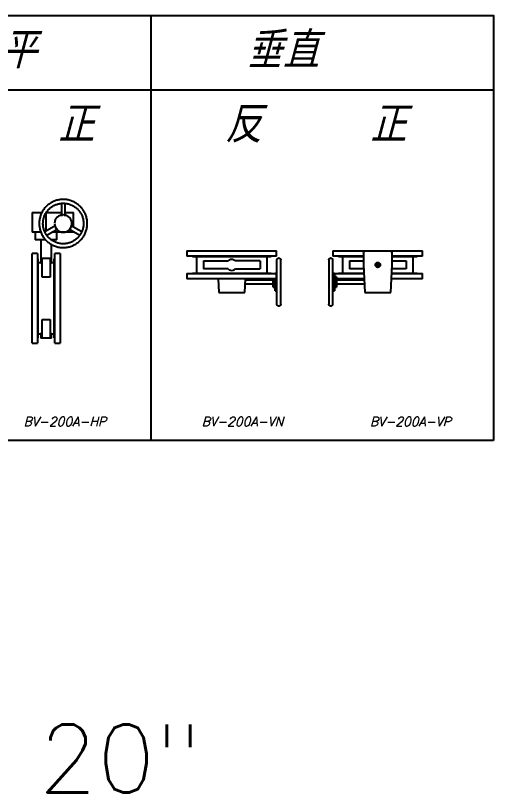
# Model space of a CAD drawing. Extents: x -122301 to 290600, y -29000 to 395522.
# Drawn here: x -120285 to -118528, y 32838 to 35695 of the extents above; entities that cross this region are included whole.
import ezdxf
from ezdxf.enums import TextEntityAlignment as Align

# ---------------------------------------------------------------- set-up
doc = ezdxf.new("R2010")
doc.units = 0
doc.header["$LTSCALE"] = 10
doc.layers.add('XFM7P20PV$0$M-HVAC-TEXT', color=252, linetype='Continuous')
doc.styles.add('XFM7P20PV$0$Standard', font='txt.shx', dxfattribs={"bigfont": 'chineset.shx'})
doc.styles.add('XFM7P20PV$0$STDTEXT', font='complex.shx', dxfattribs={"bigfont": 'chineset.shx'})

# ---------------------------------------------------------------- blocks, each defined once
blk = doc.blocks.new('XFM7P20PV$0$BV-200A-HP')
for p, q in [((38.1, 344.4), (35.4, 342.2)), ((40.9, 346.6), (38.1, 344.4)), ((43.8, 348.6), (40.9, 346.6)), ((46.8, 350.5), (43.8, 348.6)), ((49.9, 352.3), (46.8, 350.5)), ((53, 353.9), (49.9, 352.3)), ((56.2, 355.5), (53, 353.9)), ((59.4, 356.9), (56.2, 355.5)), ((62.7, 358.2), (59.4, 356.9)), ((60.5, 342.1), (63.2, 343.3)), ((66.1, 359.3), (62.7, 358.2)), ((63.2, 343.3), (66, 344.4)), ((66, 344.4), (68.8, 345.5)), ((69.5, 360.3), (66.1, 359.3)), ((68.8, 345.5), (71.6, 346.4)), ((72.9, 361.2), (69.5, 360.3)), ((71.6, 346.4), (74.5, 347.2)), ((76.4, 361.9), (72.9, 361.2)), ((74.5, 347.2), (77.4, 347.9)), ((79.8, 362.5), (76.4, 361.9)), ((77.4, 347.9), (80.3, 348.4)), ((83.4, 363), (79.8, 362.5)), ((80.3, 348.4), (83.3, 348.9)), ((83.3, 348.9), (86.2, 349.2)), ((86.9, 363.3), (83.4, 363)), ((86, 349.3), (86, 302.4)), ((86.2, 349.2), (89.2, 349.4)), ((90.4, 363.5), (86.9, 363.3)), ((89.2, 349.4), (92.2, 349.5)), ((94, 363.5), (90.4, 363.5)), ((92.2, 349.5), (95.2, 349.5)), ((97.5, 363.4), (94, 363.5)), ((95.2, 349.5), (98.2, 349.3)), ((101, 363.1), (97.5, 363.4)), ((98.2, 349.3), (101.1, 349.1)), ((100, 302.4), (100, 349.5)), ((104.5, 362.7), (101, 363.1)), ((101.1, 349.1), (104.1, 348.7)), ((104.1, 348.7), (107, 348.2)), ((108, 362.2), (104.5, 362.7)), ((107, 348.2), (109.9, 347.6)), ((111.5, 361.5), (108, 362.2)), ((109.9, 347.6), (112.8, 346.8)), ((115, 360.7), (111.5, 361.5)), ((112.8, 346.8), (115.7, 346)), ((118.4, 359.8), (115, 360.7)), ((115.7, 346), (118.5, 345)), ((121.7, 358.7), (118.4, 359.8)), ((118.5, 345), (121.3, 343.9)), ((121.3, 343.9), (124, 342.7)), ((125.1, 357.5), (121.7, 358.7)), ((128.3, 356.1), (125.1, 357.5)), ((131.6, 354.7), (128.3, 356.1)), ((134.7, 353.1), (131.6, 354.7)), ((137.8, 351.3), (134.7, 353.1)), ((140.8, 349.5), (137.8, 351.3)), ((143.8, 347.5), (140.8, 349.5)), ((146.6, 345.4), (143.8, 347.5)), ((149.4, 343.2), (146.6, 345.4)), ((152.1, 340.9), (149.4, 343.2)), ((-21, 315), (-21, 243)), ((-21, 315), (14.1, 315)), ((13.8, 314.4), (12.2, 311.2)), ((15.4, 317.6), (13.8, 314.4)), ((17.2, 320.6), (15.4, 317.6)), ((19.1, 323.6), (17.2, 320.6)), ((21.1, 326.5), (19.1, 323.6)), ((23.2, 329.4), (21.1, 326.5)), ((25.4, 332.1), (23.2, 329.4)), ((27.7, 334.8), (25.4, 332.1)), ((30.2, 337.3), (27.7, 334.8)), ((28.3, 312), (29.9, 314.6)), ((29.9, 314.6), (31.5, 317.1)), ((30, 246.6), (30, 314.5)), ((32.7, 339.8), (30.2, 337.3)), ((30.3, 315), (86, 315)), ((31.5, 317.1), (33.2, 319.5)), ((31.7, 317), (32.7, 317)), ((35.4, 342.2), (32.7, 339.8)), ((32.7, 318.6), (32.7, 317)), ((32.7, 317), (39, 317)), ((33.2, 319.5), (35.1, 321.8)), ((35.1, 321.8), (37, 324.1)), ((37, 324.1), (39, 326.3)), ((39, 326.3), (41.1, 328.4)), ((39, 315), (39, 317)), ((41.1, 328.4), (43.3, 330.5)), ((43.3, 330.5), (45.5, 332.4)), ((45.5, 332.4), (47.9, 334.3)), ((47.9, 334.3), (50.3, 336)), ((50.3, 336), (52.7, 337.7)), ((52.7, 337.7), (55.3, 339.2)), ((55.3, 339.2), (57.9, 340.7)), ((57.9, 340.7), (60.5, 342.1)), ((100, 315), (130.8, 315)), ((124, 342.7), (126.7, 341.4)), ((126.7, 341.4), (129.3, 340)), ((129.3, 340), (131.9, 338.5)), ((130.8, 261.2), (130.8, 315)), ((131.9, 338.5), (134.4, 336.9)), ((134.4, 336.9), (136.8, 335.2)), ((136.8, 335.2), (139.2, 333.4)), ((139.2, 333.4), (141.5, 331.5)), ((141.5, 331.5), (143.7, 329.6)), ((143.7, 329.6), (145.9, 327.5)), ((145.9, 327.5), (147.9, 325.3)), ((147.9, 325.3), (149.9, 323.1)), ((149.9, 323.1), (151.8, 320.8)), ((151.8, 320.8), (153.6, 318.4)), ((154.7, 338.5), (152.1, 340.9)), ((153.6, 318.4), (155.3, 315.9)), ((157.1, 336), (154.7, 338.5)), ((155.3, 315.9), (156.8, 313.4)), ((159.5, 333.4), (157.1, 336)), ((161.8, 330.6), (159.5, 333.4)), ((164, 327.9), (161.8, 330.6)), ((166, 325), (164, 327.9)), ((168, 322), (166, 325)), ((169.8, 319), (168, 322)), ((171.5, 315.9), (169.8, 319)), ((173.1, 312.7), (171.5, 315.9)), ((5.4, 287.5), (5, 284)), ((6, 291), (5.4, 287.5)), ((6.7, 294.5), (6, 291)), ((7.5, 297.9), (6.7, 294.5)), ((8.5, 301.3), (7.5, 297.9)), ((9.6, 304.6), (8.5, 301.3)), ((10.9, 308), (9.6, 304.6)), ((12.2, 311.2), (10.9, 308)), ((19, 283.9), (19.5, 286.9)), ((19.5, 286.9), (20, 289.8)), ((20, 289.8), (20.6, 292.7)), ((20.6, 292.7), (21.4, 295.6)), ((21.4, 295.6), (22.3, 298.4)), ((22.3, 298.4), (23.3, 301.2)), ((23.3, 301.2), (24.4, 304)), ((24.4, 304), (25.6, 306.7)), ((25.6, 306.7), (26.9, 309.4)), ((26.9, 309.4), (28.3, 312)), ((156.8, 313.4), (158.3, 310.8)), ((158.3, 310.8), (159.7, 308.2)), ((159.7, 308.2), (161, 305.5)), ((161, 305.5), (162.1, 302.7)), ((162.1, 302.7), (163.2, 300)), ((163.2, 300), (164.1, 297.1)), ((164.1, 297.1), (165, 294.3)), ((165, 294.3), (165.7, 291.4)), ((165.7, 291.4), (166.3, 288.5)), ((166.3, 288.5), (166.8, 285.5)), ((174.5, 309.5), (173.1, 312.7)), ((175.8, 306.2), (174.5, 309.5)), ((177, 302.8), (175.8, 306.2)), ((178.1, 299.5), (177, 302.8)), ((179, 296), (178.1, 299.5)), ((179.7, 292.6), (179, 296)), ((180.4, 289.1), (179.7, 292.6)), ((180.9, 285.6), (180.4, 289.1)), ((4.7, 280.4), (4.5, 276.9)), ((4.5, 276.9), (4.5, 275)), ((4.5, 275), (4.6, 271.5)), ((4.6, 271.5), (4.8, 267.9)), ((5, 284), (4.7, 280.4)), ((4.8, 267.9), (5.1, 264.4)), ((5.1, 264.4), (5.6, 260.9)), ((5.6, 260.9), (6.3, 257.4)), ((6.3, 257.4), (7, 254)), ((18.5, 275), (18.6, 278)), ((18.5, 273.4), (18.5, 275)), ((18.6, 270.4), (18.5, 273.4)), ((18.6, 278), (18.7, 281)), ((18.9, 267.4), (18.6, 270.4)), ((18.7, 281), (19, 283.9)), ((19.2, 264.5), (18.9, 267.4)), ((19.7, 261.5), (19.2, 264.5)), ((20.3, 258.6), (19.7, 261.5)), ((21, 255.7), (20.3, 258.6)), ((65.8, 267.4), (25.2, 243.9)), ((160.8, 243.9), (120.2, 267.4)), ((165.4, 257.3), (164.6, 254.4)), ((166, 260.2), (165.4, 257.3)), ((166.5, 263.1), (166, 260.2)), ((167, 266.1), (166.5, 263.1)), ((166.8, 285.5), (167.1, 282.6)), ((167.3, 269), (167, 266.1)), ((167.1, 282.6), (167.4, 279.6)), ((167.4, 272), (167.3, 269)), ((167.4, 279.6), (167.5, 276.6)), ((167.5, 275), (167.4, 272)), ((167.5, 276.6), (167.5, 275)), ((179.3, 255.5), (180, 259)), ((180, 259), (180.6, 262.5)), ((180.6, 262.5), (181, 266)), ((181.2, 282.1), (180.9, 285.6)), ((181, 266), (181.3, 269.6)), ((181.4, 278.5), (181.2, 282.1)), ((181.3, 269.6), (181.5, 273.1)), ((181.5, 275), (181.4, 278.5)), ((181.5, 273.1), (181.5, 275)), ((10.6, 243), (-21, 243)), ((-10, 243), (-10, 215)), ((7, 254), (7.9, 250.5)), ((7.9, 250.5), (9, 247.2)), ((9, 247.2), (10.2, 243.8)), ((10.2, 243.8), (11.5, 240.5)), ((11.5, 240.5), (12.9, 237.3)), ((12.9, 237.3), (14.5, 234.1)), ((14.5, 234.1), (16.2, 231)), ((16.2, 231), (18, 228)), ((21.9, 252.9), (21, 255.7)), ((22.8, 250), (21.9, 252.9)), ((23.9, 247.3), (22.8, 250)), ((25, 244.5), (23.9, 247.3)), ((26.3, 241.8), (25, 244.5)), ((27.7, 239.2), (26.3, 241.8)), ((29.2, 236.6), (27.7, 239.2)), ((30.7, 234.1), (29.2, 236.6)), ((32.4, 231.6), (30.7, 234.1)), ((32.1, 231.8), (72.8, 255.2)), ((34.2, 229.2), (32.4, 231.6)), ((36.1, 226.9), (34.2, 229.2)), ((130.8, 243), (51.3, 243)), ((70, 215), (70, 243)), ((113.2, 255.2), (153.9, 231.8)), ((130.8, 243), (130.8, 245.2)), ((152.8, 230.5), (150.9, 228.2)), ((154.5, 232.9), (152.8, 230.5)), ((156.1, 235.4), (154.5, 232.9)), ((157.7, 238), (156.1, 235.4)), ((159.1, 240.6), (157.7, 238)), ((160.4, 243.3), (159.1, 240.6)), ((161.6, 246), (160.4, 243.3)), ((162.7, 248.8), (161.6, 246)), ((163.7, 251.6), (162.7, 248.8)), ((164.6, 254.4), (163.7, 251.6)), ((166.9, 226.4), (168.8, 229.4)), ((168.8, 229.4), (170.6, 232.4)), ((170.6, 232.4), (172.2, 235.6)), ((172.2, 235.6), (173.8, 238.8)), ((173.8, 238.8), (175.1, 242)), ((175.1, 242), (176.4, 245.4)), ((176.4, 245.4), (177.5, 248.7)), ((177.5, 248.7), (178.5, 252.1)), ((178.5, 252.1), (179.3, 255.5)), ((28.2, 215), (-10, 215)), ((10, 215), (10, 130)), ((18, 228), (20, 225)), ((20, 225), (22, 222.1)), ((22, 222.1), (24.2, 219.4)), ((24.2, 219.4), (26.5, 216.6)), ((26.5, 216.6), (28.9, 214)), ((28.9, 214), (31.3, 211.5)), ((31.3, 211.5), (33.9, 209.1)), ((33.9, 209.1), (36.6, 206.8)), ((38.1, 224.7), (36.1, 226.9)), ((36.6, 206.8), (39.4, 204.6)), ((40.1, 222.5), (38.1, 224.7)), ((39.4, 204.6), (42.2, 202.5)), ((42.3, 220.4), (40.1, 222.5)), ((42.2, 202.5), (45.2, 200.5)), ((44.5, 218.5), (42.3, 220.4)), ((46.8, 216.6), (44.5, 218.5)), ((45.2, 200.5), (48.2, 198.7)), ((49.2, 214.8), (46.8, 216.6)), ((70, 215), (49.1, 215)), ((51.6, 213.1), (49.2, 214.8)), ((50, 214.3), (50, 215)), ((54.1, 211.5), (51.6, 213.1)), ((56.7, 210), (54.1, 211.5)), ((59.3, 208.6), (56.7, 210)), ((62, 207.3), (59.3, 208.6)), ((64.7, 206.1), (62, 207.3)), ((67.5, 205), (64.7, 206.1)), ((70.3, 204), (67.5, 205)), ((73.2, 203.2), (70.3, 204)), ((76.1, 202.4), (73.2, 203.2)), ((79, 201.8), (76.1, 202.4)), ((81.9, 201.3), (79, 201.8)), ((84.9, 200.9), (81.9, 201.3)), ((87.8, 200.7), (84.9, 200.9)), ((90.8, 200.5), (87.8, 200.7)), ((93.8, 200.5), (90.8, 200.5)), ((96.8, 200.6), (93.8, 200.5)), ((99.8, 200.8), (96.8, 200.6)), ((102.7, 201.1), (99.8, 200.8)), ((105.7, 201.6), (102.7, 201.1)), ((108.6, 202.1), (105.7, 201.6)), ((111.5, 202.8), (108.6, 202.1)), ((114.4, 203.6), (111.5, 202.8)), ((117.2, 204.5), (114.4, 203.6)), ((120, 205.6), (117.2, 204.5)), ((122.8, 206.7), (120, 205.6)), ((125.5, 207.9), (122.8, 206.7)), ((128.1, 209.3), (125.5, 207.9)), ((130.7, 210.8), (128.1, 209.3)), ((133.3, 212.3), (130.7, 210.8)), ((135.7, 214), (133.3, 212.3)), ((138.1, 215.7), (135.7, 214)), ((140.5, 217.6), (138.1, 215.7)), ((139.2, 199.5), (142.2, 201.4)), ((142.7, 219.5), (140.5, 217.6)), ((142.2, 201.4), (145.1, 203.4)), ((144.9, 221.6), (142.7, 219.5)), ((147, 223.7), (144.9, 221.6)), ((145.1, 203.4), (147.9, 205.6)), ((149, 225.9), (147, 223.7)), ((147.9, 205.6), (150.6, 207.8)), ((150.9, 228.2), (149, 225.9)), ((150.6, 207.8), (153.3, 210.2)), ((153.3, 210.2), (155.8, 212.7)), ((155.8, 212.7), (158.3, 215.2)), ((158.3, 215.2), (160.6, 217.9)), ((160.6, 217.9), (162.8, 220.6)), ((162.8, 220.6), (164.9, 223.5)), ((164.9, 223.5), (166.9, 226.4)), ((48.2, 198.7), (51.3, 196.9)), ((50, 130), (50, 197.7)), ((51.3, 196.9), (54.4, 195.3)), ((54.4, 195.3), (57.7, 193.9)), ((57.7, 193.9), (60.9, 192.5)), ((60.9, 192.5), (64.3, 191.3)), ((64.3, 191.3), (67.6, 190.2)), ((67.6, 190.2), (71, 189.3)), ((71, 189.3), (74.5, 188.5)), ((74.5, 188.5), (78, 187.8)), ((78, 187.8), (81.5, 187.3)), ((81.5, 187.3), (85, 186.9)), ((85, 186.9), (88.5, 186.6)), ((88.5, 186.6), (92, 186.5)), ((92, 186.5), (95.6, 186.5)), ((95.6, 186.5), (99.1, 186.7)), ((99.1, 186.7), (102.6, 187)), ((102.6, 187), (106.2, 187.5)), ((106.2, 187.5), (109.6, 188.1)), ((109.6, 188.1), (113.1, 188.8)), ((113.1, 188.8), (116.5, 189.7)), ((116.5, 189.7), (119.9, 190.7)), ((119.9, 190.7), (123.3, 191.8)), ((123.3, 191.8), (126.6, 193.1)), ((126.6, 193.1), (129.8, 194.5)), ((129.8, 194.5), (133, 196.1)), ((133, 196.1), (136.1, 197.7)), ((136.1, 197.7), (139.2, 199.5)), ((-1.6, 165), (-21.6, 165)), ((-21.6, -165), (-21.6, 165)), ((-1.6, 165), (-1.6, -165)), ((0, 145), (-1.6, 145)), ((0, 145), (0, -145)), ((45, 146.7), (15, 146.7)), ((15, 78), (15, 146.7)), ((45, 146.7), (45, 78)), ((61.6, 145), (60, 145)), ((60, -145), (60, 145)), ((81.6, 165), (61.6, 165)), ((61.6, -165), (61.6, 165)), ((81.6, 165), (81.6, -165)), ((10, 130), (0, 130)), ((60, 130), (50, 130)), ((45, 78), (15, 78)), ((15, -78), (45, -78)), ((15, -146.8), (15, -78)), ((45, -78), (45, -146.8)), ((0, -130), (10, -130)), ((10, -130), (10, -146.8)), ((50, -146.8), (50, -130)), ((50, -130), (60, -130)), ((-21.6, -165), (-1.6, -165)), ((-1.6, -145), (0, -145)), ((50, -146.8), (10, -146.8)), ((60, -145), (61.6, -145)), ((61.6, -165), (81.6, -165))]:
    blk.add_line(p, q)
for centre, radius, start, end in [((93, 356.5), 7, 85.2104, 94.7896), ((93, 275), 32, 180, 178.5803), ((22.4, 234.3), 7, 205.2104, 214.7896), ((163.6, 234.3), 7, 325.2104, 334.7896)]:
    blk.add_arc(centre, radius, start, end)
for points in [[(10, 130), (10, 130), (10.4, 129.9), (12.1, 129.7), (13.9, 129.5), (15, 129.3)], [(45, 129.3), (46.1, 129.5), (47.9, 129.7), (49.6, 129.9), (50, 130), (50, 130)], [(15, -129.3), (13.9, -129.5), (12.1, -129.7), (10.4, -129.9), (10, -130), (10, -130)], [(50, -130), (50, -130), (49.6, -129.9), (47.9, -129.7), (46.1, -129.5), (45, -129.3)]]:
    blk.add_open_spline(points, degree=3)
blk = doc.blocks.new('XFM7P20PV$0$BV-200A-VN')
for p, q in [((-165, 152.4), (-165, 132.4)), ((-165, 152.4), (165, 152.4)), ((165, 132.4), (165, 152.4)), ((165, 132.4), (-165, 132.4)), ((-145, 132.4), (-145, 130.8)), ((145, 130.8), (-145, 130.8)), ((-130, 130.8), (-130, 70.8)), ((-104, 115.8), (-13.2, 115.8)), ((-104, 115.8), (-104, 85.8)), ((-9.3, 118.5), (-13.2, 115.8)), ((-4.8, 120.2), (-9.3, 118.5)), ((0, 120.8), (-4.8, 120.2)), ((4.8, 120.2), (0, 120.8)), ((9.3, 118.5), (4.8, 120.2)), ((13.2, 115.8), (9.3, 118.5)), ((104, 115.8), (13.2, 115.8)), ((104, 115.8), (104, 85.8)), ((130, 70.8), (130, 130.8)), ((145, 130.8), (145, 132.4)), ((166, 119.9), (166.1, 120.1)), ((166, 119.6), (166, 119.9)), ((166, 119.3), (166, 119.6)), ((166, -43.7), (166, 119.3)), ((166.1, 120.7), (166.2, 121)), ((166.1, 120.4), (166.1, 120.7)), ((166.1, 120.1), (166.1, 120.4)), ((166.2, 121), (166.3, 121.2)), ((166.3, 121.2), (166.4, 121.5)), ((166.4, 121.8), (166.6, 122)), ((166.4, 121.5), (166.4, 121.8)), ((166.6, 122), (166.7, 122.3)), ((166.7, 122.3), (166.8, 122.5)), ((166.8, 122.5), (166.9, 122.8)), ((166.9, 122.8), (167.1, 123)), ((167.1, 123), (167.2, 123.3)), ((167.2, 123.3), (167.4, 123.5)), ((167.4, 123.5), (167.6, 123.7)), ((167.6, 123.7), (167.7, 123.9)), ((167.7, 123.9), (167.9, 124.1)), ((167.9, 124.1), (168.1, 124.3)), ((168.1, 124.3), (168.3, 124.5)), ((168.3, 124.5), (168.5, 124.7)), ((168.5, 124.7), (168.8, 124.9)), ((168.8, 124.9), (169, 125)), ((169, 125), (169.2, 125.2)), ((169.2, 125.2), (169.5, 125.3)), ((169.5, 125.3), (169.7, 125.5)), ((169.7, 125.5), (170, 125.6)), ((170, 125.6), (170.2, 125.7)), ((170.2, 125.7), (170.5, 125.8)), ((170.5, 125.8), (170.7, 125.9)), ((170.7, 125.9), (171, 126)), ((171, 126), (171.3, 126.1)), ((171.3, 126.1), (171.5, 126.1)), ((171.5, 126.1), (171.8, 126.2)), ((171.8, 126.2), (172.1, 126.2)), ((172.1, 126.2), (172.4, 126.3)), ((172.4, 126.3), (172.6, 126.3)), ((172.6, 126.3), (172.9, 126.3)), ((172.9, 126.3), (173, 126.3)), ((173, 126.3), (173.3, 126.3)), ((173.3, 126.3), (173.6, 126.3)), ((173.6, 126.3), (173.8, 126.2)), ((173.8, 126.2), (174.1, 126.2)), ((174.1, 126.2), (174.4, 126.2)), ((174.4, 126.2), (174.7, 126.1)), ((174.7, 126.1), (174.9, 126)), ((174.9, 126), (175.2, 125.9)), ((175.2, 125.9), (175.5, 125.9)), ((175.5, 125.9), (175.7, 125.7)), ((175.7, 125.7), (176, 125.6)), ((176, 125.6), (176.2, 125.5)), ((176.2, 125.5), (176.5, 125.4)), ((176.5, 125.4), (176.7, 125.2)), ((176.7, 125.2), (177, 125.1)), ((177, 125.1), (177.2, 124.9)), ((177.2, 124.9), (177.4, 124.7)), ((177.4, 124.7), (177.6, 124.6)), ((177.6, 124.6), (177.8, 124.4)), ((177.8, 124.4), (178, 124.2)), ((178, 124.2), (178.2, 124)), ((178.2, 124), (178.4, 123.8)), ((178.4, 123.8), (178.6, 123.5)), ((178.6, 123.5), (178.7, 123.3)), ((178.7, 123.3), (178.9, 123.1)), ((178.9, 123.1), (179, 122.8)), ((179, 122.8), (179.2, 122.6)), ((179.2, 122.6), (179.3, 122.3)), ((179.3, 122.3), (179.4, 122.1)), ((179.4, 122.1), (179.5, 121.8)), ((179.5, 121.8), (179.6, 121.6)), ((179.6, 121.6), (179.7, 121.3)), ((179.7, 121.3), (179.8, 121)), ((179.8, 121), (179.8, 120.8)), ((179.8, 120.8), (179.9, 120.5)), ((179.9, 120.5), (179.9, 120.2)), ((179.9, 120.2), (180, 119.9)), ((180, 119.9), (180, 119.7)), ((180, 119.7), (180, 119.4)), ((180, 119.4), (180, 119.3)), ((180, -43.7), (180, 119.3)), ((-13.2, 85.8), (-104, 85.8)), ((-13.2, 85.8), (-9.3, 83.1)), ((9.3, 83.1), (13.2, 85.8)), ((13.2, 85.8), (104, 85.8)), ((-165, 69.2), (-165, 49.2)), ((-165, 69.2), (165, 69.2)), ((-145, 70.8), (-145, 69.2)), ((-145, 70.8), (145, 70.8)), ((-9.3, 83.1), (-4.8, 81.4)), ((-4.8, 81.4), (0, 80.8)), ((0, 80.8), (4.8, 81.4)), ((4.8, 81.4), (9.3, 83.1)), ((145, 69.2), (145, 70.8)), ((166, 69.8), (159, 69.8)), ((159, 69.5), (159, 69.8)), ((165, 49.2), (165, 69.2)), ((165, 49.2), (-165, 49.2)), ((-50.4, 49.2), (-47.8, 0)), ((47.8, 0), (50.4, 49.2)), ((49.4, 30.8), (152, 30.8)), ((152, 44.8), (50.2, 44.8)), ((152, 18.6), (152, 49.3)), ((159, 5.8), (159, 49.3)), ((-47.8, 0), (47.8, 0)), ((152, 18.6), (159, 18.6)), ((159, 5.8), (166, 5.8)), ((166, -43.8), (166, -43.7)), ((166, -44.1), (166, -43.8)), ((166, -44.3), (166, -44.1)), ((166.1, -44.6), (166, -44.3)), ((166.1, -44.9), (166.1, -44.6)), ((166.2, -45.2), (166.1, -44.9)), ((166.2, -45.4), (166.2, -45.2)), ((166.3, -45.7), (166.2, -45.4)), ((166.4, -46), (166.3, -45.7)), ((166.5, -46.2), (166.4, -46)), ((166.6, -46.5), (166.5, -46.2)), ((166.7, -46.7), (166.6, -46.5)), ((166.8, -47), (166.7, -46.7)), ((167, -47.2), (166.8, -47)), ((167.1, -47.5), (167, -47.2)), ((167.3, -47.7), (167.1, -47.5)), ((167.4, -47.9), (167.3, -47.7)), ((167.6, -48.2), (167.4, -47.9)), ((167.8, -48.4), (167.6, -48.2)), ((168, -48.6), (167.8, -48.4)), ((168.2, -48.8), (168, -48.6)), ((168.4, -49), (168.2, -48.8)), ((168.6, -49.1), (168.4, -49)), ((168.8, -49.3), (168.6, -49.1)), ((169, -49.5), (168.8, -49.3)), ((169.3, -49.6), (169, -49.5)), ((169.5, -49.8), (169.3, -49.6)), ((169.8, -49.9), (169.5, -49.8)), ((170, -50), (169.8, -49.9)), ((170.3, -50.1), (170, -50)), ((170.5, -50.3), (170.3, -50.1)), ((170.8, -50.3), (170.5, -50.3)), ((171.1, -50.4), (170.8, -50.3)), ((171.3, -50.5), (171.1, -50.4)), ((171.6, -50.6), (171.3, -50.5)), ((171.9, -50.6), (171.6, -50.6)), ((172.2, -50.6), (171.9, -50.6)), ((172.4, -50.7), (172.2, -50.6)), ((172.7, -50.7), (172.4, -50.7)), ((173, -50.7), (172.7, -50.7)), ((173.1, -50.7), (173, -50.7)), ((173.4, -50.7), (173.1, -50.7)), ((173.6, -50.7), (173.4, -50.7)), ((173.9, -50.6), (173.6, -50.7)), ((174.2, -50.6), (173.9, -50.6)), ((174.5, -50.5), (174.2, -50.6)), ((174.7, -50.5), (174.5, -50.5)), ((175, -50.4), (174.7, -50.5)), ((175.3, -50.3), (175, -50.4)), ((175.5, -50.2), (175.3, -50.3)), ((175.8, -50.1), (175.5, -50.2)), ((176, -50), (175.8, -50.1)), ((176.3, -49.9), (176, -50)), ((176.5, -49.7), (176.3, -49.9)), ((176.8, -49.6), (176.5, -49.7)), ((177, -49.4), (176.8, -49.6)), ((177.2, -49.3), (177, -49.4)), ((177.5, -49.1), (177.2, -49.3)), ((177.7, -48.9), (177.5, -49.1)), ((177.9, -48.7), (177.7, -48.9)), ((178.1, -48.5), (177.9, -48.7)), ((178.3, -48.3), (178.1, -48.5)), ((178.4, -48.1), (178.3, -48.3)), ((178.6, -47.9), (178.4, -48.1)), ((178.8, -47.7), (178.6, -47.9)), ((178.9, -47.4), (178.8, -47.7)), ((179.1, -47.2), (178.9, -47.4)), ((179.2, -46.9), (179.1, -47.2)), ((179.3, -46.7), (179.2, -46.9)), ((179.4, -46.4), (179.3, -46.7)), ((179.6, -46.2), (179.4, -46.4)), ((179.7, -45.6), (179.6, -45.9)), ((179.6, -45.9), (179.6, -46.2)), ((179.8, -45.4), (179.7, -45.6)), ((179.9, -45.1), (179.8, -45.4)), ((180, -44.3), (179.9, -44.5)), ((179.9, -44.5), (179.9, -44.8)), ((179.9, -44.8), (179.9, -45.1)), ((180, -43.7), (180, -44)), ((180, -44), (180, -44.3))]:
    blk.add_line(p, q)
blk = doc.blocks.new('XFM7P20PV$0$BV-200A-VP')
for p, q in [((-165, 0.6), (-165, -19.4)), ((-165, 0.6), (165, 0.6)), ((43.6, 0), (-43.6, 0)), ((165, -19.4), (165, 0.6)), ((-178.9, -28.8), (-178.8, -28.5)), ((-178.8, -28.5), (-178.6, -28.3)), ((-178.6, -28.3), (-178.4, -28.1)), ((-178.4, -28.1), (-178.3, -27.9)), ((-178.3, -27.9), (-178.1, -27.7)), ((-178.1, -27.7), (-177.9, -27.5)), ((-177.9, -27.5), (-177.7, -27.3)), ((-177.7, -27.3), (-177.5, -27.1)), ((-177.5, -27.1), (-177.2, -26.9)), ((-177.2, -26.9), (-177, -26.8)), ((-177, -26.8), (-176.8, -26.6)), ((-176.8, -26.6), (-176.5, -26.5)), ((-176.5, -26.5), (-176.3, -26.3)), ((-176.3, -26.3), (-176, -26.2)), ((-176, -26.2), (-175.8, -26.1)), ((-175.8, -26.1), (-175.5, -26)), ((-175.5, -26), (-175.3, -25.9)), ((-175.3, -25.9), (-175, -25.8)), ((-175, -25.8), (-174.7, -25.7)), ((-174.7, -25.7), (-174.5, -25.7)), ((-174.5, -25.7), (-174.2, -25.6)), ((-174.2, -25.6), (-173.9, -25.6)), ((-173.9, -25.6), (-173.6, -25.5)), ((-173.6, -25.5), (-173.4, -25.5)), ((-173.4, -25.5), (-173.1, -25.5)), ((-173.1, -25.5), (-173, -25.5)), ((-173, -25.5), (-172.7, -25.5)), ((-172.7, -25.5), (-172.4, -25.5)), ((-172.4, -25.5), (-172.2, -25.6)), ((-172.2, -25.6), (-171.9, -25.6)), ((-171.9, -25.6), (-171.6, -25.6)), ((-171.6, -25.6), (-171.3, -25.7)), ((-171.3, -25.7), (-171.1, -25.8)), ((-171.1, -25.8), (-170.8, -25.9)), ((-170.8, -25.9), (-170.5, -25.9)), ((-170.5, -25.9), (-170.3, -26.1)), ((-170.3, -26.1), (-170, -26.2)), ((-170, -26.2), (-169.8, -26.3)), ((-169.8, -26.3), (-169.5, -26.4)), ((-169.5, -26.4), (-169.3, -26.6)), ((-169.3, -26.6), (-169, -26.7)), ((-169, -26.7), (-168.8, -26.9)), ((-168.8, -26.9), (-168.6, -27.1)), ((-168.6, -27.1), (-168.4, -27.2)), ((-168.4, -27.2), (-168.2, -27.4)), ((-168.2, -27.4), (-168, -27.6)), ((-168, -27.6), (-167.8, -27.8)), ((-167.8, -27.8), (-167.6, -28)), ((-167.6, -28), (-167.4, -28.3)), ((-167.4, -28.3), (-167.3, -28.5)), ((-167.3, -28.5), (-167.1, -28.7)), ((-53.2, -19.4), (-165, -19.4)), ((-145, -19.4), (-145, -21)), ((-53.2, -21), (-145, -21)), ((-130, -21), (-130, -81)), ((-53.1, -9.6), (-53.1, -51)), ((53.1, -51), (53.1, -9.6)), ((165, -19.4), (53.2, -19.4)), ((145, -21), (53.2, -21)), ((130, -81), (130, -21)), ((145, -21), (145, -19.4)), ((-180, -31.9), (-179.9, -31.7)), ((-180, -32.2), (-180, -31.9)), ((-180, -32.5), (-180, -32.2)), ((-180, -32.5), (-180, -195.5)), ((-179.9, -31.1), (-179.8, -30.8)), ((-179.9, -31.4), (-179.9, -31.1)), ((-179.9, -31.7), (-179.9, -31.4)), ((-179.8, -30.8), (-179.7, -30.6)), ((-179.7, -30.6), (-179.6, -30.3)), ((-179.6, -30), (-179.4, -29.8)), ((-179.6, -30.3), (-179.6, -30)), ((-179.4, -29.8), (-179.3, -29.5)), ((-179.3, -29.5), (-179.2, -29.3)), ((-179.2, -29.3), (-179.1, -29)), ((-179.1, -29), (-178.9, -28.8)), ((-167.1, -28.7), (-167, -29)), ((-167, -29), (-166.8, -29.2)), ((-166.8, -29.2), (-166.7, -29.5)), ((-166.7, -29.5), (-166.6, -29.7)), ((-166.6, -29.7), (-166.5, -30)), ((-166.5, -30), (-166.4, -30.2)), ((-166.4, -30.2), (-166.3, -30.5)), ((-166.3, -30.5), (-166.2, -30.8)), ((-166.2, -30.8), (-166.2, -31)), ((-166.2, -31), (-166.1, -31.3)), ((-166.1, -31.3), (-166.1, -31.6)), ((-166.1, -31.6), (-166, -31.9)), ((-166, -31.9), (-166, -32.1)), ((-166, -32.1), (-166, -32.4)), ((-166, -32.4), (-166, -32.5)), ((-166, -32.5), (-166, -195.5)), ((-104, -36), (-53.1, -36)), ((-104, -36), (-104, -66)), ((-53.1, -51), (-47.8, -151.8)), ((8.6, -48.3), (-8.6, -48.3)), ((-8.6, -53.7), (8.6, -53.7)), ((47.8, -151.8), (53.1, -51)), ((53.1, -36), (104, -36)), ((104, -36), (104, -66)), ((-159, -82), (-166, -82)), ((-159, -82), (-159, -146)), ((-159, -82.6), (-51.5, -82.6)), ((-145, -81), (-145, -82.6)), ((-145, -81), (-51.6, -81)), ((-52.3, -66), (-104, -66)), ((51.5, -82.6), (165, -82.6)), ((51.6, -81), (145, -81)), ((104, -66), (52.3, -66)), ((145, -82.6), (145, -81)), ((165, -102.6), (165, -82.6)), ((-152, -94.8), (-159, -94.8)), ((-50.5, -102.6), (-152.1, -102.6)), ((-152, -94.8), (-152, -133.2)), ((-50.2, -107), (-152, -107)), ((165, -102.6), (50.5, -102.6)), ((-159, -133.2), (-152, -133.2)), ((-152, -121), (-49.4, -121)), ((-166, -146), (-159, -146)), ((-47.8, -151.8), (47.8, -151.8)), ((-180, -195.6), (-180, -195.5)), ((-180, -195.9), (-180, -195.6)), ((-180, -196.1), (-180, -195.9)), ((-179.9, -196.4), (-180, -196.1)), ((-179.9, -196.7), (-179.9, -196.4)), ((-179.8, -197), (-179.9, -196.7)), ((-179.8, -197.2), (-179.8, -197)), ((-179.7, -197.5), (-179.8, -197.2)), ((-179.6, -197.8), (-179.7, -197.5)), ((-179.5, -198), (-179.6, -197.8)), ((-179.4, -198.3), (-179.5, -198)), ((-179.3, -198.5), (-179.4, -198.3)), ((-179.2, -198.8), (-179.3, -198.5)), ((-179, -199), (-179.2, -198.8)), ((-178.9, -199.3), (-179, -199)), ((-178.7, -199.5), (-178.9, -199.3)), ((-178.6, -199.7), (-178.7, -199.5)), ((-178.4, -200), (-178.6, -199.7)), ((-167.6, -199.9), (-167.7, -200.1)), ((-167.4, -199.7), (-167.6, -199.9)), ((-167.2, -199.5), (-167.4, -199.7)), ((-167.1, -199.2), (-167.2, -199.5)), ((-166.9, -199), (-167.1, -199.2)), ((-166.8, -198.7), (-166.9, -199)), ((-166.7, -198.5), (-166.8, -198.7)), ((-166.6, -198.2), (-166.7, -198.5)), ((-166.4, -198), (-166.6, -198.2)), ((-166.3, -197.4), (-166.4, -197.7)), ((-166.4, -197.7), (-166.4, -198)), ((-166.2, -197.2), (-166.3, -197.4)), ((-166.1, -196.9), (-166.2, -197.2)), ((-166, -196.1), (-166.1, -196.3)), ((-166.1, -196.3), (-166.1, -196.6)), ((-166.1, -196.6), (-166.1, -196.9)), ((-166, -195.5), (-166, -195.8)), ((-166, -195.8), (-166, -196.1)), ((-178.2, -200.2), (-178.4, -200)), ((-178, -200.4), (-178.2, -200.2)), ((-177.8, -200.6), (-178, -200.4)), ((-177.6, -200.8), (-177.8, -200.6)), ((-177.4, -200.9), (-177.6, -200.8)), ((-177.2, -201.1), (-177.4, -200.9)), ((-177, -201.3), (-177.2, -201.1)), ((-176.7, -201.4), (-177, -201.3)), ((-176.5, -201.6), (-176.7, -201.4)), ((-176.2, -201.7), (-176.5, -201.6)), ((-176, -201.8), (-176.2, -201.7)), ((-175.7, -201.9), (-176, -201.8)), ((-175.5, -202.1), (-175.7, -201.9)), ((-175.2, -202.1), (-175.5, -202.1)), ((-174.9, -202.2), (-175.2, -202.1)), ((-174.7, -202.3), (-174.9, -202.2)), ((-174.4, -202.4), (-174.7, -202.3)), ((-174.1, -202.4), (-174.4, -202.4)), ((-173.8, -202.4), (-174.1, -202.4)), ((-173.6, -202.5), (-173.8, -202.4)), ((-173.3, -202.5), (-173.6, -202.5)), ((-173, -202.5), (-173.3, -202.5)), ((-172.9, -202.5), (-173, -202.5)), ((-172.6, -202.5), (-172.9, -202.5)), ((-172.4, -202.5), (-172.6, -202.5)), ((-172.1, -202.4), (-172.4, -202.5)), ((-171.8, -202.4), (-172.1, -202.4)), ((-171.5, -202.3), (-171.8, -202.4)), ((-171.3, -202.3), (-171.5, -202.3)), ((-171, -202.2), (-171.3, -202.3)), ((-170.7, -202.1), (-171, -202.2)), ((-170.5, -202), (-170.7, -202.1)), ((-170.2, -201.9), (-170.5, -202)), ((-170, -201.8), (-170.2, -201.9)), ((-169.7, -201.7), (-170, -201.8)), ((-169.5, -201.5), (-169.7, -201.7)), ((-169.2, -201.4), (-169.5, -201.5)), ((-169, -201.2), (-169.2, -201.4)), ((-168.8, -201.1), (-169, -201.2)), ((-168.5, -200.9), (-168.8, -201.1)), ((-168.3, -200.7), (-168.5, -200.9)), ((-168.1, -200.5), (-168.3, -200.7)), ((-167.9, -200.3), (-168.1, -200.5)), ((-167.7, -200.1), (-167.9, -200.3))]:
    blk.add_line(p, q)
blk.add_circle((0, -51), 9)
for centre, start, end in [((-43.6, -9.6), 90, 180), ((43.6, -9.6), 0, 90)]:
    blk.add_arc(centre, 9.56, start, end)
blk = doc.blocks.new('XFM7P20PV')
for p, q in [((-119788.02034, 35694.58532), (-119788.02034, 34132.48968)), ((-121749.4165, 35421.20172), (-118527.8233, 35421.20172))]:
    blk.add_line(p, q)
blk.add_lwpolyline([(-118527.8233, 34132.48968), (-121749.4165, 34132.48968), (-121749.4165, 35694.58532), (-118527.8233, 35694.58532)], close=True)
for name, p in [('XFM7P20PV$0$BV-200A-HP', (-120202.98354, 34654.95211)), ('XFM7P20PV$0$BV-200A-VN', (-119490.22102, 34676.91675)), ('XFM7P20PV$0$BV-200A-VP', (-118953.24409, 34828.71675))]:
    blk.add_blockref(name, p)
at = {"style": 'XFM7P20PV$0$STDTEXT', "oblique": 15}
for s, height, p in [('垂直', 133.701079, (-119438.64306, 35500.73748)), ('水平', 133.701079, (-120476.73324, 35500.73748)), ('正', 133.70108, (-120130.95363, 35227.82665)), ('反', 133.70108, (-119516.17049, 35227.82665)), ('正', 133.70108, (-118983.30341, 35227.82665)), ('BV-200A-HP', 33.42527, (-120256.10786, 34185.1955)), ('BV-200A-VN', 33.42527, (-119600.59907, 34185.1955)), ('BV-200A-VP', 33.42527, (-118982.18079, 34185.1955))]:
    blk.add_text(s, height=height, dxfattribs=at).set_placement(p)
at = {"layer": 'XFM7P20PV$0$M-HVAC-TEXT', "style": 'XFM7P20PV$0$Standard'}
blk.add_text('20"', height=250, dxfattribs=at).set_placement((-120200.12865, 32963.16734), align=Align.MIDDLE_LEFT)

msp = doc.modelspace()

# ---------------------------------------------------------------- block references
msp.add_blockref('XFM7P20PV', (0, 0))

doc.saveas('drawing.dxf')
